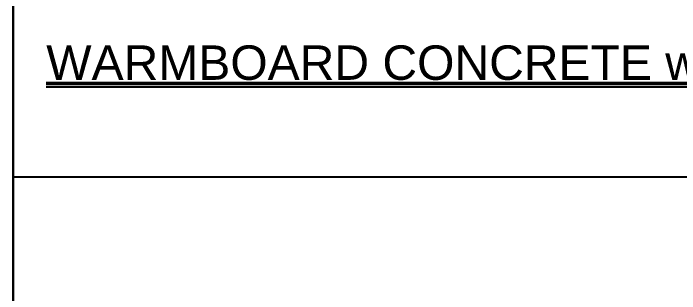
# Paper-space layout 'WBS INST' of a CAD drawing. Header units: inches. Extents: x 0.2 to 34.4, y 0.5 to 23.
# Drawn here: x 0.188 to 4.471, y 12.473 to 14.273 of the extents above; entities that cross this region are included whole.
import ezdxf
from ezdxf.enums import TextEntityAlignment as Align

# ---------------------------------------------------------------- set-up
doc = ezdxf.new("R2010")
doc.units = ezdxf.units.IN
doc.header["$MEASUREMENT"] = 0
for name, color, linetype in [('D_Drawing Title', 7, 'Continuous'), ('S_PANEL DETAIL', 7, 'Continuous'), ('Title Block', 7, 'Continuous')]:
    doc.layers.add(name, color=color, linetype=linetype)
doc.styles.get("Standard").update_dxf_attribs({"font": 'arial.ttf'})

# ---------------------------------------------------------------- blocks, each defined once
blk = doc.blocks.new('Information title block')
at = {"layer": 'Title Block', "lineweight": 30}
blk.add_lwpolyline([(0, 0), (31.625, 0), (31.625, 22.5), (0, 22.5)], close=True, dxfattribs=at)
at = {"layer": 'Title Block'}
for tag, p in [('DATE', (33.4045, 1.9336)), ('DESIGNER', (33.5062, 1.286)), ('REVIEWED', (33.6426, 0.9867))]:
    blk.add_attdef(tag, text='', height=0.125, dxfattribs=at).set_placement(p, align=Align.MIDDLE_CENTER)
blk = doc.blocks.new('*U13')
at = {"lineweight": 50}
blk.add_line((0, 0), (17.846, 0), dxfattribs=at)
at = {"layer": 'D_Drawing Title', "lineweight": 25}
blk.add_line((0, -0.061), (17.846, -0.061), dxfattribs=at)
at = {"flags": 8}
blk.add_attdef('VIEWNAME', (0, 0.073), '', height=0.312, dxfattribs=at)
blk.add_attdef('VPSCALE', text='', height=0.188, dxfattribs=at).set_placement((17.846, -0.321), align=Align.RIGHT)
blk = doc.blocks.new('WB CONCRETE W-SLEEPERS')
at = {"layer": 'Title Block'}
ref = blk.add_blockref('*U13', (-11.59, -26.94), dxfattribs=dict(at, xscale=18, yscale=18, zscale=18))
ref.add_attrib('VIEWNAME', 'WARMBOARD CONCRETE w-SLEEPERS', (-11.59, -25.62), dxfattribs={"layer": '0', "height": 12})

psp = doc.layouts.new('WBS INST')

# ---------------------------------------------------------------- linework, layer by layer
at = {"layer": 'Title Block', "lineweight": 30}
psp.add_lwpolyline([(0.1875, 0.5), (31.8125, 0.5), (31.8125, 23), (0.1875, 23)], close=True, dxfattribs=at)
at = {"layer": 'Title Block'}
psp.add_lwpolyline([(0.1875, 18.1111), (6.58, 18.1111), (6.58, 13.2222), (0.1875, 13.2222)], close=True, dxfattribs=at)

# ---------------------------------------------------------------- block references
at = {"layer": 'S_PANEL DETAIL'}
psp.add_blockref('Information title block', (0.1875, 0.5), dxfattribs=at)
at = {"layer": 'Title Block', "xscale": 0.01842043239034324, "yscale": 0.01842043239034324, "zscale": 0.01842043239034324}
psp.add_blockref('WB CONCRETE W-SLEEPERS', (0.6126, 14.3179), dxfattribs=at)

doc.saveas('drawing.dxf')
